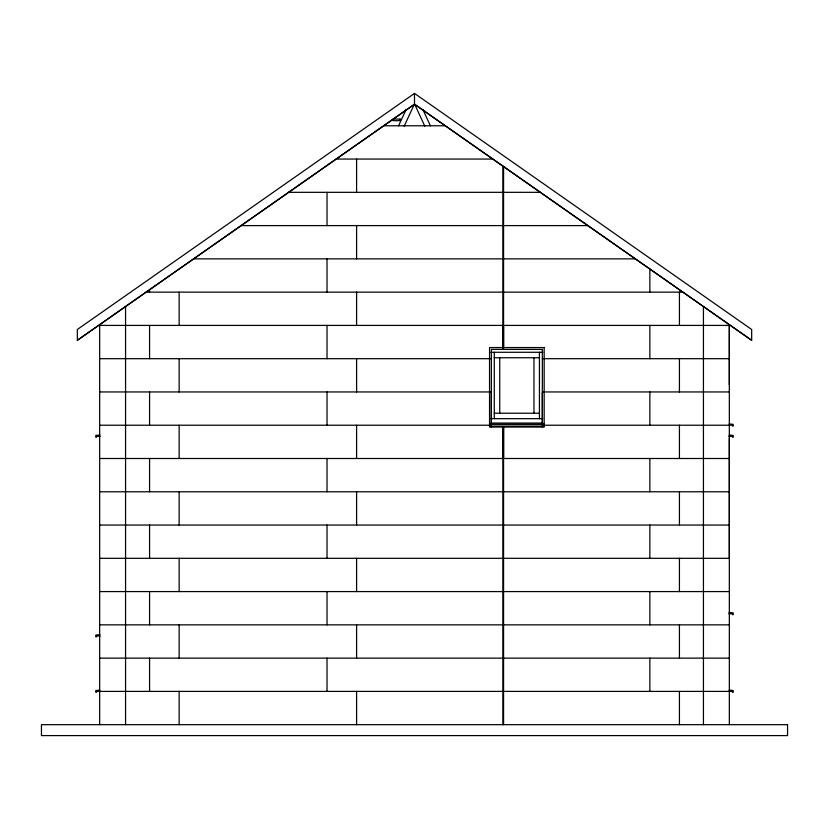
<?xml version="1.0" encoding="UTF-8"?>
<svg xmlns="http://www.w3.org/2000/svg" width="829" height="829" viewBox="0 0 829 829"><rect width="100%" height="100%" fill="white"/><g stroke="black" fill="none" stroke-linecap="round" stroke-linejoin="round"><path stroke-width="1.24" d="M502.882 349.382L502.882 325.414M503.566 349.382L503.566 325.414M729.333 438.137L729.333 558.311L503.566 558.311M729.333 384.708L729.333 324.699L729.333 724.67M398.552 125.853L406.169 109.449M404.158 126.215L414.5 103.946L424.842 126.215M414.5 93.408L77.325 329.507L77.325 340.346L414.5 104.247L414.5 93.408L751.675 329.507L751.675 340.346L414.5 104.247M77.325 340.273L414.5 104.174L751.675 340.273M99.843 435.007L95.801 435.443L95.801 437.194L96.527 437.194L96.527 436.323L100.133 436.323M99.843 634.641L95.801 635.076L95.801 636.817L96.527 636.817L96.527 635.947L100.133 635.947M99.843 690.091L95.801 690.526L95.801 692.277L96.527 692.277L96.527 691.396L732.473 691.396L732.473 692.277L733.199 692.277L733.199 690.526L729.157 690.091M383.723 125.78L445.277 125.78M336.232 159.054L492.768 159.054M288.71 192.328L502.882 192.328M503.566 192.328L540.29 192.328M241.198 225.602L502.882 225.602M503.566 225.602L587.802 225.602M193.685 258.866L502.882 258.866M503.566 258.866L635.315 258.866M146.163 292.14L502.882 292.14M503.566 292.14L682.837 292.14M99.667 325.414L729.333 325.414M491.006 352.284L542.705 352.284M494.281 357.745L539.43 357.745M99.667 358.688L491.369 358.688M542.342 358.688L729.333 358.688M99.667 391.951L491.369 391.951L491.369 423.951L489.908 423.94L489.908 426.106L543.803 426.106L543.803 423.94L542.342 423.94L542.342 391.951L729.333 391.951M494.281 413.225L539.43 413.225M491.006 418.676L542.705 418.676M491.193 423.049L542.518 423.049M489.908 424.355L543.803 424.355M99.667 425.225L490.084 425.225M543.637 425.225L732.473 425.225L732.473 426.106L733.199 426.106L733.199 424.355L729.157 423.92M728.867 436.323L732.473 436.323L732.473 437.194L733.199 437.194L733.199 435.443L729.157 435.007M99.667 458.499L502.882 458.499L502.882 427.049L502.882 724.67M729.333 458.499L503.566 458.499L503.566 427.049L503.566 724.67M99.667 491.773L729.333 491.773M99.667 525.047L502.882 525.047M503.566 525.047L729.333 525.047M99.667 558.311L502.882 558.311M99.667 591.585L502.882 591.585M503.566 591.585L729.333 591.585M728.867 613.771L732.473 613.771L732.473 614.641L733.199 614.641L733.199 612.89L729.157 612.455M99.667 624.859L502.882 624.859M503.566 624.859L729.333 624.859M99.667 658.133L502.882 658.133M503.566 658.133L729.333 658.133M422.831 109.449L430.448 125.853M703.438 306.564L703.438 724.67M679.428 292.14L679.428 325.414M679.428 358.688L679.428 391.951M679.428 425.225L679.428 458.499M679.428 491.773L679.428 525.047M679.428 558.311L679.428 591.585M679.428 624.859L679.428 658.133M679.428 691.396L679.428 724.67M649.853 269.042L649.853 292.14M649.853 325.414L649.853 358.688M649.853 391.951L649.853 425.225M649.853 458.499L649.853 491.773M649.853 525.047L649.853 558.311M649.853 591.585L649.853 624.859M649.853 658.133L649.853 691.396M542.342 427.049L542.342 349.382L491.369 349.382L491.369 427.049M539.43 352.284L539.43 418.676M533.969 357.745L533.969 413.225M503.566 166.619L503.566 347.589M502.882 166.132L502.882 347.589M499.732 357.745L499.732 413.225M494.281 352.284L494.281 418.676M356.594 159.054L356.594 192.328M356.594 225.602L356.594 258.866M356.594 292.14L356.594 325.414M356.594 358.688L356.594 391.951M356.594 425.225L356.594 458.499M356.594 491.773L356.594 525.047M356.594 558.311L356.594 591.585M356.594 624.859L356.594 658.133M356.594 691.396L356.594 724.67M327.02 192.328L327.02 225.602M327.02 258.866L327.02 292.14M327.02 325.414L327.02 358.688M327.02 391.951L327.02 425.225M327.02 458.499L327.02 491.773M327.02 525.047L327.02 558.311M327.02 591.585L327.02 624.859M327.02 658.133L327.02 691.396M179.147 292.14L179.147 325.414M179.147 358.688L179.147 391.951M179.147 425.225L179.147 458.499M179.147 491.773L179.147 525.047M179.147 558.311L179.147 591.585M179.147 624.859L179.147 658.133M179.147 691.396L179.147 724.67M149.572 289.756L149.572 292.14M149.572 325.414L149.572 358.688M149.572 391.951L149.572 425.225M149.572 458.499L149.572 491.773M149.572 525.047L149.572 558.311M149.572 591.585L149.572 624.859M149.572 658.133L149.572 691.396M125.562 306.564L125.562 724.67M99.667 324.699L99.667 724.67M400.2 119.075L393.143 119.075L393.143 120.671L400.2 120.671L400.2 119.075M544.166 347.558L489.545 347.558L489.545 427.049L544.166 427.049L544.166 347.558M787.55 724.67L41.45 724.67L41.45 735.592L787.55 735.592L787.55 724.67"/></g></svg>
